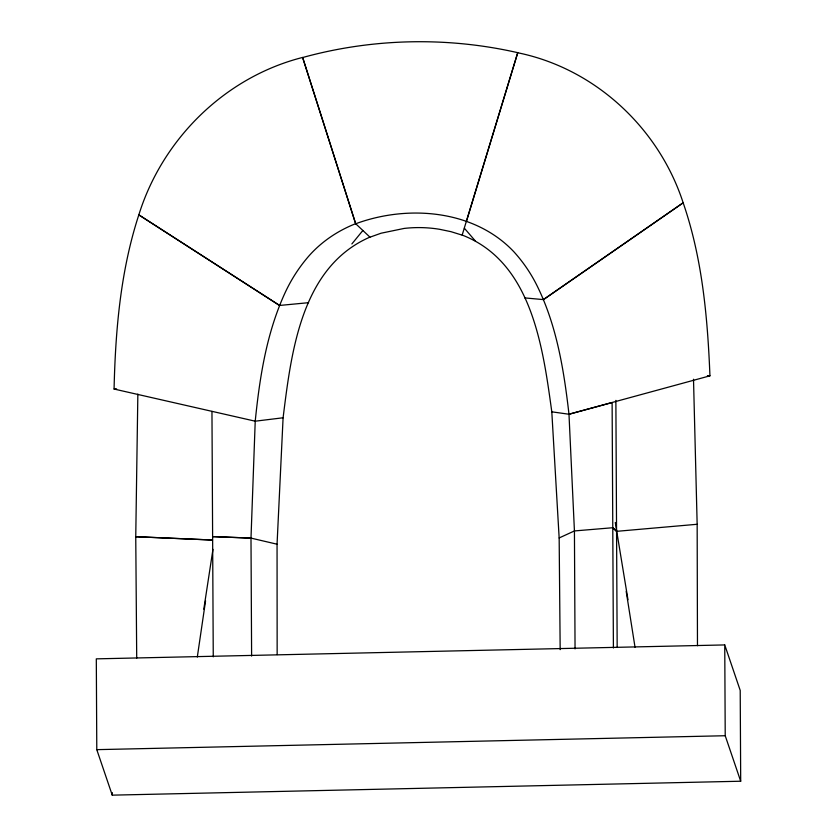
<?xml version="1.0" encoding="UTF-8"?>
<svg xmlns="http://www.w3.org/2000/svg" width="837" height="837" viewBox="0 0 837 837"><rect width="100%" height="100%" fill="white"/><g stroke="black" fill="none" stroke-linecap="round" stroke-linejoin="round"><path stroke-width="1.26" d="M137.854 394.101L135.751 536.705L136.713 658.133M369.954 237.101C301.048 267.055 291.297 352.304 283.094 417.778L255.222 421.189L114.073 389.038C115.443 330.343 120.497 270.968 138.827 214.868C162.493 138.858 225.09 77.13 302.607 57.439L355.641 223.688L369.985 237.174L381.107 233.209L404.145 228.428A125.634 122.076 -18.8 0 1 439.53 229.286L450.934 231.661L462.15 235.134L517.716 52.752C595.086 68.561 658.918 128.082 683.159 202.795C702.337 258.371 707.589 317.443 709.943 375.823L568.982 414.242L551.803 411.825C542.868 347.261 531.945 262.023 462.17 235.061M251.613 656.062L250.995 538.107L255.222 421.189C259.69 377.299 266.553 332.76 285.25 292.406A155.954 151.528 -18.8 0 1 308.518 256.404C321.272 241.83 337.677 230.771 355.641 223.688M277.152 654.607L277.057 544.207L283.094 417.778M197.312 657.045L205.567 600.778M203.799 609.2L212.954 549.365M466.491 221.24L517.747 52.679C447.146 36.577 372.465 38.24 302.659 57.523L355.673 223.772C407.797 204.5 474.255 209.679 513.949 251.853A155.954 151.528 -18.8 0 1 537.595 286.819C556.95 326.524 564.002 370.749 568.982 414.242L574.433 530.94L575.05 648.905M351.875 243.944L362.871 230.478M543.433 299.615L683.159 202.795L543.433 299.604L524.747 297.909M560.173 649.638L559.158 537.95L574.433 530.94L612.778 527.728L616.566 531.338L697.158 524.276L693.507 379.234M568.982 414.231L612.119 402.545L613.406 647.984M279.548 305.453L138.827 214.868L279.548 305.453L308.539 302.691M114.073 389.038L116.605 388.881M724.748 644.929L96.307 658.855L96.789 749.649L112.252 795.15L740.693 781.224L740.211 690.431L724.748 644.929L725.219 735.733L740.693 781.224M96.789 749.649L725.219 735.733M707.391 375.729L709.943 375.823M250.995 538.107L212.619 536.601L250.995 538.107L277.057 544.207M612.778 527.728L616.566 531.338M464.368 228.219L475.5 241.161M615.279 522.508L627.98 599.742M626.191 591.361L635.032 647.242M551.803 411.825L559.158 537.95M615.875 400.389L617.172 647.503M211.96 411.406L213.257 656.846M112.242 792.555L112.252 795.15M697.158 524.276L697.472 645.714M212.504 540.032L135.751 536.705L212.504 540.032"/></g></svg>
